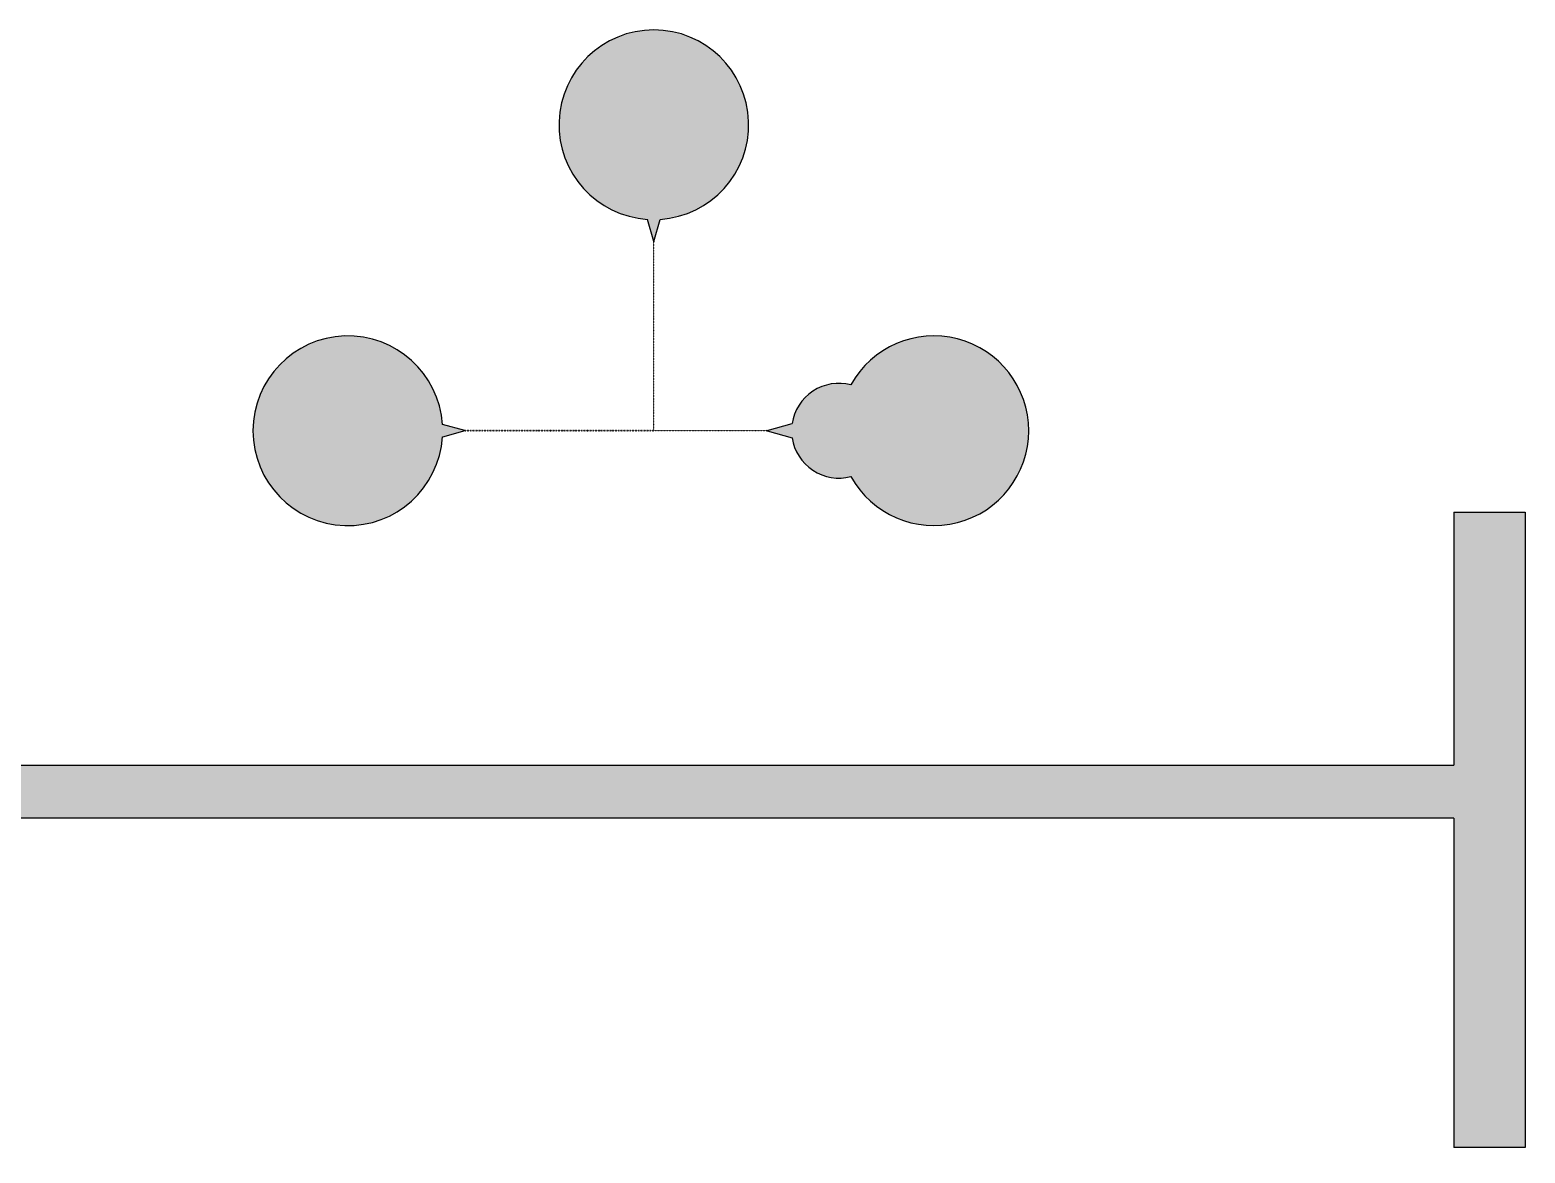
# Model space of a CAD drawing. Header units: inches. Extents: x 741154 to 810950, y 213785 to 295527.
# Drawn here: x 798338 to 810950, y 269144 to 278618 of the extents above; entities that cross this region are included whole.
import ezdxf

# ---------------------------------------------------------------- set-up
doc = ezdxf.new("R2010")
doc.units = ezdxf.units.IN
doc.header["$MEASUREMENT"] = 0

msp = doc.modelspace()

# ---------------------------------------------------------------- hatches: boundary and pattern name
h = msp.add_hatch(color=256)
h.dxf.hatch_style = 1
h.paths.add_polyline_path([(804551, 275239), (804551, 275236), (804548, 275236), (804548, 275239)])
h.paths.add_polyline_path([(804538, 275239), (804538, 275236), (804535, 275236), (804535, 275239)])
h.paths.add_polyline_path([(804525, 275239), (804525, 275236), (804522, 275236), (804522, 275239)])
h.paths.add_polyline_path([(804512, 275239), (804512, 275236), (804509, 275236), (804509, 275239)])
h.paths.add_polyline_path([(804499, 275239), (804499, 275236), (804496, 275236), (804496, 275239)])
h.paths.add_polyline_path([(804486, 275239), (804486, 275236), (804483, 275236), (804483, 275239)])
h.paths.add_polyline_path([(804473, 275239), (804473, 275236), (804470, 275236), (804470, 275239)])
h.paths.add_polyline_path([(804460, 275239), (804460, 275236), (804457, 275236), (804457, 275239)])
h.paths.add_polyline_path([(804447, 275239), (804447, 275236), (804444, 275236), (804444, 275239)])
h.paths.add_polyline_path([(804434, 275239), (804434, 275236), (804431, 275236), (804431, 275239)])
h.paths.add_polyline_path([(804421, 275239), (804421, 275236), (804418, 275236), (804418, 275239)])
h.paths.add_polyline_path([(804408, 275239), (804408, 275236), (804405, 275236), (804405, 275239)])
h.paths.add_polyline_path([(804395, 275239), (804395, 275236), (804392, 275236), (804392, 275239)])
h.paths.add_polyline_path([(804382, 275239), (804382, 275236), (804379, 275236), (804379, 275239)])
h.paths.add_polyline_path([(804369, 275239), (804369, 275236), (804366, 275236), (804366, 275239)])
h.paths.add_polyline_path([(804356, 275239), (804356, 275236), (804353, 275236), (804353, 275239)])
h.paths.add_polyline_path([(804343, 275239), (804343, 275236), (804340, 275236), (804340, 275239)])
h.paths.add_polyline_path([(804330, 275239), (804330, 275236), (804327, 275236), (804327, 275239)])
h.paths.add_polyline_path([(804317, 275239), (804317, 275236), (804314, 275236), (804314, 275239)])
h.paths.add_polyline_path([(804304, 275239), (804304, 275236), (804301, 275236), (804301, 275239)])
h.paths.add_polyline_path([(804291, 275239), (804291, 275236), (804288, 275236), (804288, 275239)])
h.paths.add_polyline_path([(804278, 275239), (804278, 275236), (804275, 275236), (804275, 275239)])
h.paths.add_polyline_path([(804265, 275239), (804265, 275236), (804262, 275236), (804262, 275239)])
h.paths.add_polyline_path([(804252, 275239), (804252, 275236), (804249, 275236), (804249, 275239)])
h.paths.add_polyline_path([(804239, 275239), (804239, 275236), (804236, 275236), (804236, 275239)])
h.paths.add_polyline_path([(804226, 275239), (804226, 275236), (804223, 275236), (804223, 275239)])
h.paths.add_polyline_path([(804213, 275239), (804213, 275236), (804210, 275236), (804210, 275239)])
h.paths.add_polyline_path([(804200, 275239), (804200, 275236), (804197, 275236), (804197, 275239)])
h.paths.add_polyline_path([(804187, 275239), (804187, 275236), (804184, 275236), (804184, 275239)])
h.paths.add_polyline_path([(804174, 275239), (804174, 275236), (804171, 275236), (804171, 275239)])
h.paths.add_polyline_path([(804161, 275239), (804161, 275236), (804158, 275236), (804158, 275239)])
h.paths.add_polyline_path([(804148, 275239), (804148, 275236), (804145, 275236), (804145, 275239)])
h.paths.add_polyline_path([(804135, 275239), (804135, 275236), (804132, 275236), (804132, 275239)])
h.paths.add_polyline_path([(804122, 275239), (804122, 275236), (804119, 275236), (804119, 275239)])
h.paths.add_polyline_path([(804109, 275239), (804109, 275236), (804106, 275236), (804106, 275239)])
h.paths.add_polyline_path([(804096, 275239), (804096, 275236), (804093, 275236), (804093, 275239)])
h.paths.add_polyline_path([(804083, 275239), (804083, 275236), (804080, 275236), (804080, 275239)])
h.paths.add_polyline_path([(804070, 275239), (804070, 275236), (804067, 275236), (804067, 275239)])
h.paths.add_polyline_path([(804057, 275239), (804057, 275236), (804054, 275236), (804054, 275239)])
h.paths.add_polyline_path([(804044, 275239), (804044, 275236), (804041, 275236), (804041, 275239)])
h.paths.add_polyline_path([(804031, 275239), (804031, 275236), (804028, 275236), (804028, 275239)])
h.paths.add_polyline_path([(804018, 275239), (804018, 275236), (804015, 275236), (804015, 275239)])
h.paths.add_polyline_path([(804005, 275239), (804005, 275236), (804002, 275236), (804002, 275239)])
h.paths.add_polyline_path([(803992, 275239), (803992, 275236), (803989, 275236), (803989, 275239)])
h.paths.add_polyline_path([(803979, 275239), (803979, 275236), (803976, 275236), (803976, 275239)])
h.paths.add_polyline_path([(803966, 275239), (803966, 275236), (803963, 275236), (803963, 275239)])
h.paths.add_polyline_path([(803953, 275239), (803953, 275236), (803950, 275236), (803950, 275239)])
h.paths.add_polyline_path([(803940, 275239), (803940, 275236), (803937, 275236), (803937, 275239)])
h.paths.add_polyline_path([(803927, 275239), (803927, 275236), (803924, 275236), (803924, 275239)])
h.paths.add_polyline_path([(803914, 275239), (803914, 275236), (803911, 275236), (803911, 275239)])
h.paths.add_polyline_path([(803901, 275239), (803901, 275236), (803898, 275236), (803898, 275239)])
h.paths.add_polyline_path([(803888, 275239), (803888, 275236), (803885, 275236), (803885, 275239)])
h.paths.add_polyline_path([(803875, 275239), (803875, 275236), (803872, 275236), (803872, 275239)])
h.paths.add_polyline_path([(803862, 275239), (803862, 275236), (803859, 275236), (803859, 275239)])
h.paths.add_polyline_path([(803849, 275239), (803849, 275236), (803846, 275236), (803846, 275239)])
h.paths.add_polyline_path([(803836, 275239), (803836, 275236), (803833, 275236), (803833, 275239)])
h.paths.add_polyline_path([(803823, 275239), (803823, 275236), (803820, 275236), (803820, 275239)])
h.paths.add_polyline_path([(803810, 275239), (803810, 275236), (803807, 275236), (803807, 275239)])
h.paths.add_polyline_path([(803797, 275239), (803797, 275236), (803794, 275236), (803794, 275239)])
h.paths.add_polyline_path([(803784, 275239), (803784, 275236), (803781, 275236), (803781, 275239)])
h.paths.add_polyline_path([(803771, 275239), (803771, 275236), (803768, 275236), (803768, 275239)])
h.paths.add_polyline_path([(803758, 275239), (803758, 275236), (803755, 275236), (803755, 275239)])
h.paths.add_polyline_path([(803745, 275239), (803745, 275236), (803742, 275236), (803742, 275239)])
h.paths.add_polyline_path([(803732, 275239), (803732, 275236), (803729, 275236), (803729, 275239)])
h.paths.add_polyline_path([(803719, 275239), (803719, 275236), (803716, 275236), (803716, 275239)])
h.paths.add_polyline_path([(803706, 275239), (803706, 275236), (803703, 275236), (803703, 275239)])
h.paths.add_polyline_path([(803693, 275239), (803693, 275236), (803690, 275236), (803690, 275239)])
h.paths.add_polyline_path([(803680, 275239), (803680, 275236), (803677, 275236), (803677, 275239)])
h.paths.add_polyline_path([(803667, 275239), (803667, 275236), (803664, 275236), (803664, 275239)])
h.paths.add_polyline_path([(803654, 275239), (803654, 275236), (803651, 275236), (803651, 275239)])
h.paths.add_polyline_path([(803641, 275239), (803641, 275236), (803638, 275236), (803638, 275239)])
h.paths.add_polyline_path([(803628, 275239), (803628, 275236), (803625, 275236), (803625, 275239)])
h.paths.add_polyline_path([(803615, 275239), (803615, 275236), (803612, 275236), (803612, 275239)])
h.paths.add_polyline_path([(802013, 275239), (802013, 275236), (802016, 275236), (802016, 275239)])
h.paths.add_polyline_path([(802026, 275239), (802026, 275236), (802029, 275236), (802029, 275239)])
h.paths.add_polyline_path([(802039, 275239), (802039, 275236), (802042, 275236), (802042, 275239)])
h.paths.add_polyline_path([(802052, 275239), (802052, 275236), (802055, 275236), (802055, 275239)])
h.paths.add_polyline_path([(802065, 275239), (802065, 275236), (802068, 275236), (802068, 275239)])
h.paths.add_polyline_path([(802078, 275239), (802078, 275236), (802081, 275236), (802081, 275239)])
h.paths.add_polyline_path([(802091, 275239), (802091, 275236), (802094, 275236), (802094, 275239)])
h.paths.add_polyline_path([(802104, 275239), (802104, 275236), (802107, 275236), (802107, 275239)])
h.paths.add_polyline_path([(802117, 275239), (802117, 275236), (802120, 275236), (802120, 275239)])
h.paths.add_polyline_path([(802130, 275239), (802130, 275236), (802133, 275236), (802133, 275239)])
h.paths.add_polyline_path([(802143, 275239), (802143, 275236), (802146, 275236), (802146, 275239)])
h.paths.add_polyline_path([(802156, 275239), (802156, 275236), (802159, 275236), (802159, 275239)])
h.paths.add_polyline_path([(802169, 275239), (802169, 275236), (802172, 275236), (802172, 275239)])
h.paths.add_polyline_path([(802182, 275239), (802182, 275236), (802185, 275236), (802185, 275239)])
h.paths.add_polyline_path([(802195, 275239), (802195, 275236), (802198, 275236), (802198, 275239)])
h.paths.add_polyline_path([(802208, 275239), (802208, 275236), (802211, 275236), (802211, 275239)])
h.paths.add_polyline_path([(802221, 275239), (802221, 275236), (802224, 275236), (802224, 275239)])
h.paths.add_polyline_path([(802234, 275239), (802234, 275236), (802237, 275236), (802237, 275239)])
h.paths.add_polyline_path([(802247, 275239), (802247, 275236), (802250, 275236), (802250, 275239)])
h.paths.add_polyline_path([(802260, 275239), (802260, 275236), (802263, 275236), (802263, 275239)])
h.paths.add_polyline_path([(802273, 275239), (802273, 275236), (802276, 275236), (802276, 275239)])
h.paths.add_polyline_path([(802286, 275239), (802286, 275236), (802289, 275236), (802289, 275239)])
h.paths.add_polyline_path([(802299, 275239), (802299, 275236), (802302, 275236), (802302, 275239)])
h.paths.add_polyline_path([(802312, 275239), (802312, 275236), (802315, 275236), (802315, 275239)])
h.paths.add_polyline_path([(802325, 275239), (802325, 275236), (802328, 275236), (802328, 275239)])
h.paths.add_polyline_path([(802338, 275239), (802338, 275236), (802341, 275236), (802341, 275239)])
h.paths.add_polyline_path([(802351, 275239), (802351, 275236), (802354, 275236), (802354, 275239)])
h.paths.add_polyline_path([(802364, 275239), (802364, 275236), (802367, 275236), (802367, 275239)])
h.paths.add_polyline_path([(802377, 275239), (802377, 275236), (802380, 275236), (802380, 275239)])
h.paths.add_polyline_path([(802390, 275239), (802390, 275236), (802393, 275236), (802393, 275239)])
h.paths.add_polyline_path([(802403, 275239), (802403, 275236), (802406, 275236), (802406, 275239)])
h.paths.add_polyline_path([(802416, 275239), (802416, 275236), (802419, 275236), (802419, 275239)])
h.paths.add_polyline_path([(802429, 275239), (802429, 275236), (802432, 275236), (802432, 275239)])
h.paths.add_polyline_path([(802442, 275239), (802442, 275236), (802445, 275236), (802445, 275239)])
h.paths.add_polyline_path([(802455, 275239), (802455, 275236), (802458, 275236), (802458, 275239)])
h.paths.add_polyline_path([(802468, 275239), (802468, 275236), (802471, 275236), (802471, 275239)])
h.paths.add_polyline_path([(802481, 275239), (802481, 275236), (802484, 275236), (802484, 275239)])
h.paths.add_polyline_path([(802494, 275239), (802494, 275236), (802497, 275236), (802497, 275239)])
h.paths.add_polyline_path([(802507, 275239), (802507, 275236), (802510, 275236), (802510, 275239)])
h.paths.add_polyline_path([(802520, 275239), (802520, 275236), (802523, 275236), (802523, 275239)])
h.paths.add_polyline_path([(802533, 275239), (802533, 275236), (802536, 275236), (802536, 275239)])
h.paths.add_polyline_path([(802546, 275239), (802546, 275236), (802549, 275236), (802549, 275239)])
h.paths.add_polyline_path([(802559, 275239), (802559, 275236), (802562, 275236), (802562, 275239)])
h.paths.add_polyline_path([(802572, 275239), (802572, 275236), (802575, 275236), (802575, 275239)])
h.paths.add_polyline_path([(802585, 275239), (802585, 275236), (802588, 275236), (802588, 275239)])
h.paths.add_polyline_path([(802598, 275239), (802598, 275236), (802601, 275236), (802601, 275239)])
h.paths.add_polyline_path([(802611, 275239), (802611, 275236), (802614, 275236), (802614, 275239)])
h.paths.add_polyline_path([(802624, 275239), (802624, 275236), (802627, 275236), (802627, 275239)])
h.paths.add_polyline_path([(802637, 275239), (802637, 275236), (802640, 275236), (802640, 275239)])
h.paths.add_polyline_path([(802650, 275239), (802650, 275236), (802653, 275236), (802653, 275239)])
h.paths.add_polyline_path([(802663, 275239), (802663, 275236), (802666, 275236), (802666, 275239)])
h.paths.add_polyline_path([(802676, 275239), (802676, 275236), (802679, 275236), (802679, 275239)])
h.paths.add_polyline_path([(802689, 275239), (802689, 275236), (802692, 275236), (802692, 275239)])
h.paths.add_polyline_path([(802702, 275239), (802702, 275236), (802705, 275236), (802705, 275239)])
h.paths.add_polyline_path([(802715, 275239), (802715, 275236), (802718, 275236), (802718, 275239)])
h.paths.add_polyline_path([(802728, 275239), (802728, 275236), (802731, 275236), (802731, 275239)])
h.paths.add_polyline_path([(802741, 275239), (802741, 275236), (802744, 275236), (802744, 275239)])
h.paths.add_polyline_path([(802754, 275239), (802754, 275236), (802757, 275236), (802757, 275239)])
h.paths.add_polyline_path([(802767, 275239), (802767, 275236), (802770, 275236), (802770, 275239)])
h.paths.add_polyline_path([(802780, 275239), (802780, 275236), (802783, 275236), (802783, 275239)])
h.paths.add_polyline_path([(802793, 275239), (802793, 275236), (802796, 275236), (802796, 275239)])
h.paths.add_polyline_path([(802806, 275239), (802806, 275236), (802809, 275236), (802809, 275239)])
h.paths.add_polyline_path([(802819, 275239), (802819, 275236), (802822, 275236), (802822, 275239)])
h.paths.add_polyline_path([(802832, 275239), (802832, 275236), (802835, 275236), (802835, 275239)])
h.paths.add_polyline_path([(802845, 275239), (802845, 275236), (802848, 275236), (802848, 275239)])
h.paths.add_polyline_path([(802858, 275239), (802858, 275236), (802861, 275236), (802861, 275239)])
h.paths.add_polyline_path([(802871, 275239), (802871, 275236), (802874, 275236), (802874, 275239)])
h.paths.add_polyline_path([(802884, 275239), (802884, 275236), (802887, 275236), (802887, 275239)])
h.paths.add_polyline_path([(802897, 275239), (802897, 275236), (802900, 275236), (802900, 275239)])
h.paths.add_polyline_path([(802910, 275239), (802910, 275236), (802913, 275236), (802913, 275239)])
h.paths.add_polyline_path([(802923, 275239), (802923, 275236), (802926, 275236), (802926, 275239)])
h.paths.add_polyline_path([(802936, 275239), (802936, 275236), (802939, 275236), (802939, 275239)])
h.paths.add_polyline_path([(802949, 275239), (802949, 275236), (802952, 275236), (802952, 275239)])
h.paths.add_polyline_path([(802962, 275239), (802962, 275236), (802965, 275236), (802965, 275239)])
h.paths.add_polyline_path([(802975, 275239), (802975, 275236), (802978, 275236), (802978, 275239)])
h.paths.add_polyline_path([(802988, 275239), (802988, 275236), (802991, 275236), (802991, 275239)])
h.paths.add_polyline_path([(803001, 275239), (803001, 275236), (803004, 275236), (803004, 275239)])
h.paths.add_polyline_path([(803014, 275239), (803014, 275236), (803017, 275236), (803017, 275239)])
h.paths.add_polyline_path([(803027, 275239), (803027, 275236), (803030, 275236), (803030, 275239)])
h.paths.add_polyline_path([(803040, 275239), (803040, 275236), (803043, 275236), (803043, 275239)])
h.paths.add_polyline_path([(803053, 275239), (803053, 275236), (803056, 275236), (803056, 275239)])
h.paths.add_polyline_path([(803066, 275239), (803066, 275236), (803069, 275236), (803069, 275239)])
h.paths.add_polyline_path([(803079, 275239), (803079, 275236), (803082, 275236), (803082, 275239)])
h.paths.add_polyline_path([(803092, 275239), (803092, 275236), (803095, 275236), (803095, 275239)])
h.paths.add_polyline_path([(803105, 275239), (803105, 275236), (803108, 275236), (803108, 275239)])
h.paths.add_polyline_path([(803118, 275239), (803118, 275236), (803121, 275236), (803121, 275239)])
h.paths.add_polyline_path([(803131, 275239), (803131, 275236), (803134, 275236), (803134, 275239)])
h.paths.add_polyline_path([(803144, 275239), (803144, 275236), (803147, 275236), (803147, 275239)])
h.paths.add_polyline_path([(803157, 275239), (803157, 275236), (803160, 275236), (803160, 275239)])
h.paths.add_polyline_path([(803170, 275239), (803170, 275236), (803173, 275236), (803173, 275239)])
h.paths.add_polyline_path([(803183, 275239), (803183, 275236), (803186, 275236), (803186, 275239)])
h.paths.add_polyline_path([(803196, 275239), (803196, 275236), (803199, 275236), (803199, 275239)])
h.paths.add_polyline_path([(803209, 275239), (803209, 275236), (803212, 275236), (803212, 275239)])
h.paths.add_polyline_path([(803222, 275239), (803222, 275236), (803225, 275236), (803225, 275239)])
h.paths.add_polyline_path([(803235, 275239), (803235, 275236), (803238, 275236), (803238, 275239)])
h.paths.add_polyline_path([(803248, 275239), (803248, 275236), (803251, 275236), (803251, 275239)])
h.paths.add_polyline_path([(803261, 275239), (803261, 275236), (803264, 275236), (803264, 275239)])
h.paths.add_polyline_path([(803274, 275239), (803274, 275236), (803277, 275236), (803277, 275239)])
h.paths.add_polyline_path([(803287, 275239), (803287, 275236), (803290, 275236), (803290, 275239)])
h.paths.add_polyline_path([(803300, 275239), (803300, 275236), (803303, 275236), (803303, 275239)])
h.paths.add_polyline_path([(803313, 275239), (803313, 275236), (803316, 275236), (803316, 275239)])
h.paths.add_polyline_path([(803326, 275239), (803326, 275236), (803329, 275236), (803329, 275239)])
h.paths.add_polyline_path([(803339, 275239), (803339, 275236), (803342, 275236), (803342, 275239)])
h.paths.add_polyline_path([(803352, 275239), (803352, 275236), (803355, 275236), (803355, 275239)])
h.paths.add_polyline_path([(803365, 275239), (803365, 275236), (803368, 275236), (803368, 275239)])
h.paths.add_polyline_path([(803378, 275239), (803378, 275236), (803381, 275236), (803381, 275239)])
h.paths.add_polyline_path([(803391, 275239), (803391, 275236), (803394, 275236), (803394, 275239)])
h.paths.add_polyline_path([(803404, 275239), (803404, 275236), (803407, 275236), (803407, 275239)])
h.paths.add_polyline_path([(803417, 275239), (803417, 275236), (803420, 275236), (803420, 275239)])
h.paths.add_polyline_path([(803430, 275239), (803430, 275236), (803433, 275236), (803433, 275239)])
h.paths.add_polyline_path([(803443, 275239), (803443, 275236), (803446, 275236), (803446, 275239)])
h.paths.add_polyline_path([(803456, 275239), (803456, 275236), (803459, 275236), (803459, 275239)])
h.paths.add_polyline_path([(803469, 275239), (803469, 275236), (803472, 275236), (803472, 275239)])
h.paths.add_polyline_path([(803482, 275239), (803482, 275236), (803485, 275236), (803485, 275239)])
h.paths.add_polyline_path([(803495, 275239), (803495, 275236), (803498, 275236), (803498, 275239)])
h.paths.add_polyline_path([(803508, 275239), (803508, 275236), (803511, 275236), (803511, 275239)])
h.paths.add_polyline_path([(803521, 275239), (803521, 275236), (803524, 275236), (803524, 275239)])
h.paths.add_polyline_path([(803534, 275239), (803534, 275236), (803537, 275236), (803537, 275239)])
h.paths.add_polyline_path([(803547, 275239), (803547, 275236), (803550, 275236), (803550, 275239)])
h.paths.add_polyline_path([(803560, 275239), (803560, 275236), (803563, 275236), (803563, 275239)])
h.paths.add_polyline_path([(803573, 275239), (803573, 275236), (803576, 275236), (803576, 275239)])
h.paths.add_polyline_path([(803586, 275239), (803586, 275236), (803589, 275236), (803589, 275239)])
h.paths.add_polyline_path([(803602, 276825), (803599, 276825), (803599, 276822), (803602, 276822)])
h.paths.add_polyline_path([(803602, 276812), (803599, 276812), (803599, 276809), (803602, 276809)])
h.paths.add_polyline_path([(803602, 276799), (803599, 276799), (803599, 276796), (803602, 276796)])
h.paths.add_polyline_path([(803602, 276786), (803599, 276786), (803599, 276783), (803602, 276783)])
h.paths.add_polyline_path([(803602, 276773), (803599, 276773), (803599, 276770), (803602, 276770)])
h.paths.add_polyline_path([(803602, 276760), (803599, 276760), (803599, 276757), (803602, 276757)])
h.paths.add_polyline_path([(803602, 276747), (803599, 276747), (803599, 276744), (803602, 276744)])
h.paths.add_polyline_path([(803602, 276734), (803599, 276734), (803599, 276731), (803602, 276731)])
h.paths.add_polyline_path([(803602, 276721), (803599, 276721), (803599, 276718), (803602, 276718)])
h.paths.add_polyline_path([(803602, 276708), (803599, 276708), (803599, 276705), (803602, 276705)])
h.paths.add_polyline_path([(803602, 276695), (803599, 276695), (803599, 276692), (803602, 276692)])
h.paths.add_polyline_path([(803602, 276682), (803599, 276682), (803599, 276679), (803602, 276679)])
h.paths.add_polyline_path([(803602, 276669), (803599, 276669), (803599, 276666), (803602, 276666)])
h.paths.add_polyline_path([(803602, 276656), (803599, 276656), (803599, 276653), (803602, 276653)])
h.paths.add_polyline_path([(803602, 276643), (803599, 276643), (803599, 276640), (803602, 276640)])
h.paths.add_polyline_path([(803602, 276630), (803599, 276630), (803599, 276627), (803602, 276627)])
h.paths.add_polyline_path([(803602, 276617), (803599, 276617), (803599, 276614), (803602, 276614)])
h.paths.add_polyline_path([(803602, 276604), (803599, 276604), (803599, 276601), (803602, 276601)])
h.paths.add_polyline_path([(803602, 276591), (803599, 276591), (803599, 276588), (803602, 276588)])
h.paths.add_polyline_path([(803602, 276578), (803599, 276578), (803599, 276575), (803602, 276575)])
h.paths.add_polyline_path([(803602, 276565), (803599, 276565), (803599, 276562), (803602, 276562)])
h.paths.add_polyline_path([(803602, 276552), (803599, 276552), (803599, 276549), (803602, 276549)])
h.paths.add_polyline_path([(803602, 276539), (803599, 276539), (803599, 276536), (803602, 276536)])
h.paths.add_polyline_path([(803602, 276526), (803599, 276526), (803599, 276523), (803602, 276523)])
h.paths.add_polyline_path([(803602, 276513), (803599, 276513), (803599, 276510), (803602, 276510)])
h.paths.add_polyline_path([(803602, 276500), (803599, 276500), (803599, 276497), (803602, 276497)])
h.paths.add_polyline_path([(803602, 276487), (803599, 276487), (803599, 276484), (803602, 276484)])
h.paths.add_polyline_path([(803602, 276474), (803599, 276474), (803599, 276471), (803602, 276471)])
h.paths.add_polyline_path([(803602, 276461), (803599, 276461), (803599, 276458), (803602, 276458)])
h.paths.add_polyline_path([(803602, 276448), (803599, 276448), (803599, 276445), (803602, 276445)])
h.paths.add_polyline_path([(803602, 276435), (803599, 276435), (803599, 276432), (803602, 276432)])
h.paths.add_polyline_path([(803602, 276422), (803599, 276422), (803599, 276419), (803602, 276419)])
h.paths.add_polyline_path([(803602, 276409), (803599, 276409), (803599, 276406), (803602, 276406)])
h.paths.add_polyline_path([(803602, 276396), (803599, 276396), (803599, 276393), (803602, 276393)])
h.paths.add_polyline_path([(803602, 276383), (803599, 276383), (803599, 276380), (803602, 276380)])
h.paths.add_polyline_path([(803602, 276370), (803599, 276370), (803599, 276367), (803602, 276367)])
h.paths.add_polyline_path([(803602, 276357), (803599, 276357), (803599, 276354), (803602, 276354)])
h.paths.add_polyline_path([(803602, 276344), (803599, 276344), (803599, 276341), (803602, 276341)])
h.paths.add_polyline_path([(803602, 276331), (803599, 276331), (803599, 276328), (803602, 276328)])
h.paths.add_polyline_path([(803602, 276318), (803599, 276318), (803599, 276315), (803602, 276315)])
h.paths.add_polyline_path([(803602, 276305), (803599, 276305), (803599, 276302), (803602, 276302)])
h.paths.add_polyline_path([(803602, 276292), (803599, 276292), (803599, 276289), (803602, 276289)])
h.paths.add_polyline_path([(803602, 276279), (803599, 276279), (803599, 276276), (803602, 276276)])
h.paths.add_polyline_path([(803602, 276266), (803599, 276266), (803599, 276263), (803602, 276263)])
h.paths.add_polyline_path([(803602, 276253), (803599, 276253), (803599, 276250), (803602, 276250)])
h.paths.add_polyline_path([(803602, 276240), (803599, 276240), (803599, 276237), (803602, 276237)])
h.paths.add_polyline_path([(803602, 276227), (803599, 276227), (803599, 276224), (803602, 276224)])
h.paths.add_polyline_path([(803602, 276214), (803599, 276214), (803599, 276211), (803602, 276211)])
h.paths.add_polyline_path([(803602, 276201), (803599, 276201), (803599, 276198), (803602, 276198)])
h.paths.add_polyline_path([(803602, 276188), (803599, 276188), (803599, 276185), (803602, 276185)])
h.paths.add_polyline_path([(803602, 276175), (803599, 276175), (803599, 276172), (803602, 276172)])
h.paths.add_polyline_path([(803602, 276162), (803599, 276162), (803599, 276159), (803602, 276159)])
h.paths.add_polyline_path([(803602, 276149), (803599, 276149), (803599, 276146), (803602, 276146)])
h.paths.add_polyline_path([(803602, 276136), (803599, 276136), (803599, 276133), (803602, 276133)])
h.paths.add_polyline_path([(803602, 276123), (803599, 276123), (803599, 276120), (803602, 276120)])
h.paths.add_polyline_path([(803602, 276110), (803599, 276110), (803599, 276107), (803602, 276107)])
h.paths.add_polyline_path([(803602, 276097), (803599, 276097), (803599, 276094), (803602, 276094)])
h.paths.add_polyline_path([(803602, 276084), (803599, 276084), (803599, 276081), (803602, 276081)])
h.paths.add_polyline_path([(803602, 276071), (803599, 276071), (803599, 276068), (803602, 276068)])
h.paths.add_polyline_path([(803602, 276058), (803599, 276058), (803599, 276055), (803602, 276055)])
h.paths.add_polyline_path([(803602, 276045), (803599, 276045), (803599, 276042), (803602, 276042)])
h.paths.add_polyline_path([(803602, 276032), (803599, 276032), (803599, 276029), (803602, 276029)])
h.paths.add_polyline_path([(803602, 276019), (803599, 276019), (803599, 276016), (803602, 276016)])
h.paths.add_polyline_path([(803602, 276006), (803599, 276006), (803599, 276003), (803602, 276003)])
h.paths.add_polyline_path([(803602, 275993), (803599, 275993), (803599, 275990), (803602, 275990)])
h.paths.add_polyline_path([(803602, 275980), (803599, 275980), (803599, 275977), (803602, 275977)])
h.paths.add_polyline_path([(803602, 275967), (803599, 275967), (803599, 275964), (803602, 275964)])
h.paths.add_polyline_path([(803602, 275954), (803599, 275954), (803599, 275951), (803602, 275951)])
h.paths.add_polyline_path([(803602, 275941), (803599, 275941), (803599, 275938), (803602, 275938)])
h.paths.add_polyline_path([(803602, 275928), (803599, 275928), (803599, 275925), (803602, 275925)])
h.paths.add_polyline_path([(803602, 275915), (803599, 275915), (803599, 275912), (803602, 275912)])
h.paths.add_polyline_path([(803602, 275902), (803599, 275902), (803599, 275899), (803602, 275899)])
h.paths.add_polyline_path([(803602, 275889), (803599, 275889), (803599, 275886), (803602, 275886)])
h.paths.add_polyline_path([(803602, 275876), (803599, 275876), (803599, 275873), (803602, 275873)])
h.paths.add_polyline_path([(803602, 275863), (803599, 275863), (803599, 275860), (803602, 275860)])
h.paths.add_polyline_path([(803602, 275850), (803599, 275850), (803599, 275847), (803602, 275847)])
h.paths.add_polyline_path([(803602, 275837), (803599, 275837), (803599, 275834), (803602, 275834)])
h.paths.add_polyline_path([(803602, 275824), (803599, 275824), (803599, 275821), (803602, 275821)])
h.paths.add_polyline_path([(803602, 275811), (803599, 275811), (803599, 275808), (803602, 275808)])
h.paths.add_polyline_path([(803602, 275798), (803599, 275798), (803599, 275795), (803602, 275795)])
h.paths.add_polyline_path([(803602, 275785), (803599, 275785), (803599, 275782), (803602, 275782)])
h.paths.add_polyline_path([(803602, 275772), (803599, 275772), (803599, 275769), (803602, 275769)])
h.paths.add_polyline_path([(803602, 275759), (803599, 275759), (803599, 275756), (803602, 275756)])
h.paths.add_polyline_path([(803602, 275746), (803599, 275746), (803599, 275743), (803602, 275743)])
h.paths.add_polyline_path([(803602, 275733), (803599, 275733), (803599, 275730), (803602, 275730)])
h.paths.add_polyline_path([(803602, 275720), (803599, 275720), (803599, 275717), (803602, 275717)])
h.paths.add_polyline_path([(803602, 275707), (803599, 275707), (803599, 275704), (803602, 275704)])
h.paths.add_polyline_path([(803602, 275694), (803599, 275694), (803599, 275691), (803602, 275691)])
h.paths.add_polyline_path([(803602, 275681), (803599, 275681), (803599, 275678), (803602, 275678)])
h.paths.add_polyline_path([(803602, 275668), (803599, 275668), (803599, 275665), (803602, 275665)])
h.paths.add_polyline_path([(803602, 275655), (803599, 275655), (803599, 275652), (803602, 275652)])
h.paths.add_polyline_path([(803602, 275642), (803599, 275642), (803599, 275639), (803602, 275639)])
h.paths.add_polyline_path([(803602, 275629), (803599, 275629), (803599, 275626), (803602, 275626)])
h.paths.add_polyline_path([(803602, 275616), (803599, 275616), (803599, 275613), (803602, 275613)])
h.paths.add_polyline_path([(803602, 275603), (803599, 275603), (803599, 275600), (803602, 275600)])
h.paths.add_polyline_path([(803602, 275590), (803599, 275590), (803599, 275587), (803602, 275587)])
h.paths.add_polyline_path([(803602, 275577), (803599, 275577), (803599, 275574), (803602, 275574)])
h.paths.add_polyline_path([(803602, 275564), (803599, 275564), (803599, 275561), (803602, 275561)])
h.paths.add_polyline_path([(803602, 275551), (803599, 275551), (803599, 275548), (803602, 275548)])
h.paths.add_polyline_path([(803602, 275538), (803599, 275538), (803599, 275535), (803602, 275535)])
h.paths.add_polyline_path([(803602, 275525), (803599, 275525), (803599, 275522), (803602, 275522)])
h.paths.add_polyline_path([(803602, 275512), (803599, 275512), (803599, 275509), (803602, 275509)])
h.paths.add_polyline_path([(803602, 275499), (803599, 275499), (803599, 275496), (803602, 275496)])
h.paths.add_polyline_path([(803602, 275486), (803599, 275486), (803599, 275483), (803602, 275483)])
h.paths.add_polyline_path([(803602, 275473), (803599, 275473), (803599, 275470), (803602, 275470)])
h.paths.add_polyline_path([(803602, 275460), (803599, 275460), (803599, 275457), (803602, 275457)])
h.paths.add_polyline_path([(803602, 275447), (803599, 275447), (803599, 275444), (803602, 275444)])
h.paths.add_polyline_path([(803602, 275434), (803599, 275434), (803599, 275431), (803602, 275431)])
h.paths.add_polyline_path([(803602, 275421), (803599, 275421), (803599, 275418), (803602, 275418)])
h.paths.add_polyline_path([(803602, 275408), (803599, 275408), (803599, 275405), (803602, 275405)])
h.paths.add_polyline_path([(803602, 275395), (803599, 275395), (803599, 275392), (803602, 275392)])
h.paths.add_polyline_path([(803602, 275382), (803599, 275382), (803599, 275379), (803602, 275379)])
h.paths.add_polyline_path([(803602, 275369), (803599, 275369), (803599, 275366), (803602, 275366)])
h.paths.add_polyline_path([(803602, 275356), (803599, 275356), (803599, 275353), (803602, 275353)])
h.paths.add_polyline_path([(803602, 275343), (803599, 275343), (803599, 275340), (803602, 275340)])
h.paths.add_polyline_path([(803602, 275330), (803599, 275330), (803599, 275327), (803602, 275327)])
h.paths.add_polyline_path([(803602, 275317), (803599, 275317), (803599, 275314), (803602, 275314)])
h.paths.add_polyline_path([(803602, 275304), (803599, 275304), (803599, 275301), (803602, 275301)])
h.paths.add_polyline_path([(803602, 275291), (803599, 275291), (803599, 275288), (803602, 275288)])
h.paths.add_polyline_path([(803602, 275278), (803599, 275278), (803599, 275275), (803602, 275275)])
h.paths.add_polyline_path([(803602, 275265), (803599, 275265), (803599, 275262), (803602, 275262)])
h.paths.add_polyline_path([(803602, 275252), (803599, 275252), (803599, 275249), (803602, 275249)])
h.paths.add_polyline_path([(803602, 275239), (803599, 275239), (803599, 275236), (803602, 275236)])
edge = h.paths.add_edge_path()
edge.add_arc((803601, 276832), 1, 185.7382, 358.3616)
edge.add_line((803602, 276832), (803654, 277020))
edge.add_arc((803601, 277818), 800, 273.7916, 626.2084)
edge.add_line((803548, 277020), (803600, 276832))
edge = h.paths.add_edge_path()
edge.add_arc((802006, 275237), 1, 267.6692, 450.4097)
edge.add_line((802006, 275238), (801818, 275290))
edge.add_arc((801020, 275237), 800, 3.7916, 356.2084)
edge.add_line((801818, 275184), (802006, 275236))
edge = h.paths.add_edge_path()
edge.add_arc((804556, 275237), 1, 93.4492, 268.4001)
edge.add_line((804556, 275236), (804767, 275177))
edge.add_arc((805163, 275237), 400, 188.5994, 284.4775)
edge.add_arc((805963, 275237), 800, 208.955, 511.045)
edge.add_arc((805163, 275237), 400, 75.5225, 171.4006)
edge.add_line((804767, 275297), (804556, 275238))
h = msp.add_hatch(color=256)
h.dxf.hatch_style = 1
h.paths.add_polyline_path([(810950, 274549), (810350, 274549), (810350, 272416), (789336, 272416), (789336, 271968), (810350, 271968), (810350, 269190), (810950, 269190)])
h.paths.add_polyline_path([(810950, 265768), (810350, 265768), (810350, 262612), (787639, 262612), (787639, 262164), (810350, 262164), (810350, 258777), (810950, 258777)])

# ---------------------------------------------------------------- linework, layer by layer
for p, q in [((803600, 276832), (803548, 277020)), ((803602, 276832), (803654, 277020)), ((802006, 275238), (801818, 275290)), ((802006, 275236), (801818, 275184)), ((804556, 275238), (804767, 275297)), ((804556, 275236), (804767, 275177)), ((810350, 274549), (810950, 274549)), ((810350, 274549), (810350, 272416)), ((810950, 274549), (810950, 269190)), ((789336, 272416), (810350, 272416)), ((810350, 271968), (789336, 271968)), ((810350, 271968), (810350, 269190))]:
    msp.add_line(p, q)
for points in [[(803602, 276825), (803599, 276825), (803599, 276822), (803602, 276822)], [(803602, 276812), (803599, 276812), (803599, 276809), (803602, 276809)], [(803602, 276799), (803599, 276799), (803599, 276796), (803602, 276796)], [(803602, 276786), (803599, 276786), (803599, 276783), (803602, 276783)], [(803602, 276773), (803599, 276773), (803599, 276770), (803602, 276770)], [(803602, 276760), (803599, 276760), (803599, 276757), (803602, 276757)], [(803602, 276747), (803599, 276747), (803599, 276744), (803602, 276744)], [(803602, 276734), (803599, 276734), (803599, 276731), (803602, 276731)], [(803602, 276721), (803599, 276721), (803599, 276718), (803602, 276718)], [(803602, 276708), (803599, 276708), (803599, 276705), (803602, 276705)], [(803602, 276695), (803599, 276695), (803599, 276692), (803602, 276692)], [(803602, 276682), (803599, 276682), (803599, 276679), (803602, 276679)], [(803602, 276669), (803599, 276669), (803599, 276666), (803602, 276666)], [(803602, 276656), (803599, 276656), (803599, 276653), (803602, 276653)], [(803602, 276643), (803599, 276643), (803599, 276640), (803602, 276640)], [(803602, 276630), (803599, 276630), (803599, 276627), (803602, 276627)], [(803602, 276617), (803599, 276617), (803599, 276614), (803602, 276614)], [(803602, 276604), (803599, 276604), (803599, 276601), (803602, 276601)], [(803602, 276591), (803599, 276591), (803599, 276588), (803602, 276588)], [(803602, 276578), (803599, 276578), (803599, 276575), (803602, 276575)], [(803602, 276565), (803599, 276565), (803599, 276562), (803602, 276562)], [(803602, 276552), (803599, 276552), (803599, 276549), (803602, 276549)], [(803602, 276539), (803599, 276539), (803599, 276536), (803602, 276536)], [(803602, 276526), (803599, 276526), (803599, 276523), (803602, 276523)], [(803602, 276513), (803599, 276513), (803599, 276510), (803602, 276510)], [(803602, 276500), (803599, 276500), (803599, 276497), (803602, 276497)], [(803602, 276487), (803599, 276487), (803599, 276484), (803602, 276484)], [(803602, 276474), (803599, 276474), (803599, 276471), (803602, 276471)], [(803602, 276461), (803599, 276461), (803599, 276458), (803602, 276458)], [(803602, 276448), (803599, 276448), (803599, 276445), (803602, 276445)], [(803602, 276435), (803599, 276435), (803599, 276432), (803602, 276432)], [(803602, 276422), (803599, 276422), (803599, 276419), (803602, 276419)], [(803602, 276409), (803599, 276409), (803599, 276406), (803602, 276406)], [(803602, 276396), (803599, 276396), (803599, 276393), (803602, 276393)], [(803602, 276383), (803599, 276383), (803599, 276380), (803602, 276380)], [(803602, 276370), (803599, 276370), (803599, 276367), (803602, 276367)], [(803602, 276357), (803599, 276357), (803599, 276354), (803602, 276354)], [(803602, 276344), (803599, 276344), (803599, 276341), (803602, 276341)], [(803602, 276331), (803599, 276331), (803599, 276328), (803602, 276328)], [(803602, 276318), (803599, 276318), (803599, 276315), (803602, 276315)], [(803602, 276305), (803599, 276305), (803599, 276302), (803602, 276302)], [(803602, 276292), (803599, 276292), (803599, 276289), (803602, 276289)], [(803602, 276279), (803599, 276279), (803599, 276276), (803602, 276276)], [(803602, 276266), (803599, 276266), (803599, 276263), (803602, 276263)], [(803602, 276253), (803599, 276253), (803599, 276250), (803602, 276250)], [(803602, 276240), (803599, 276240), (803599, 276237), (803602, 276237)], [(803602, 276227), (803599, 276227), (803599, 276224), (803602, 276224)], [(803602, 276214), (803599, 276214), (803599, 276211), (803602, 276211)], [(803602, 276201), (803599, 276201), (803599, 276198), (803602, 276198)], [(803602, 276188), (803599, 276188), (803599, 276185), (803602, 276185)], [(803602, 276175), (803599, 276175), (803599, 276172), (803602, 276172)], [(803602, 276162), (803599, 276162), (803599, 276159), (803602, 276159)], [(803602, 276149), (803599, 276149), (803599, 276146), (803602, 276146)], [(803602, 276136), (803599, 276136), (803599, 276133), (803602, 276133)], [(803602, 276123), (803599, 276123), (803599, 276120), (803602, 276120)], [(803602, 276110), (803599, 276110), (803599, 276107), (803602, 276107)], [(803602, 276097), (803599, 276097), (803599, 276094), (803602, 276094)], [(803602, 276084), (803599, 276084), (803599, 276081), (803602, 276081)], [(803602, 276071), (803599, 276071), (803599, 276068), (803602, 276068)], [(803602, 276058), (803599, 276058), (803599, 276055), (803602, 276055)], [(803602, 276045), (803599, 276045), (803599, 276042), (803602, 276042)], [(803602, 276032), (803599, 276032), (803599, 276029), (803602, 276029)], [(803602, 276019), (803599, 276019), (803599, 276016), (803602, 276016)], [(803602, 276006), (803599, 276006), (803599, 276003), (803602, 276003)], [(803602, 275993), (803599, 275993), (803599, 275990), (803602, 275990)], [(803602, 275980), (803599, 275980), (803599, 275977), (803602, 275977)], [(803602, 275967), (803599, 275967), (803599, 275964), (803602, 275964)], [(803602, 275954), (803599, 275954), (803599, 275951), (803602, 275951)], [(803602, 275941), (803599, 275941), (803599, 275938), (803602, 275938)], [(803602, 275928), (803599, 275928), (803599, 275925), (803602, 275925)], [(803602, 275915), (803599, 275915), (803599, 275912), (803602, 275912)], [(803602, 275902), (803599, 275902), (803599, 275899), (803602, 275899)], [(803602, 275889), (803599, 275889), (803599, 275886), (803602, 275886)], [(803602, 275876), (803599, 275876), (803599, 275873), (803602, 275873)], [(803602, 275863), (803599, 275863), (803599, 275860), (803602, 275860)], [(803602, 275850), (803599, 275850), (803599, 275847), (803602, 275847)], [(803602, 275837), (803599, 275837), (803599, 275834), (803602, 275834)], [(803602, 275824), (803599, 275824), (803599, 275821), (803602, 275821)], [(803602, 275811), (803599, 275811), (803599, 275808), (803602, 275808)], [(803602, 275798), (803599, 275798), (803599, 275795), (803602, 275795)], [(803602, 275785), (803599, 275785), (803599, 275782), (803602, 275782)], [(803602, 275772), (803599, 275772), (803599, 275769), (803602, 275769)], [(803602, 275759), (803599, 275759), (803599, 275756), (803602, 275756)], [(803602, 275746), (803599, 275746), (803599, 275743), (803602, 275743)], [(803602, 275733), (803599, 275733), (803599, 275730), (803602, 275730)], [(803602, 275720), (803599, 275720), (803599, 275717), (803602, 275717)], [(803602, 275707), (803599, 275707), (803599, 275704), (803602, 275704)], [(803602, 275694), (803599, 275694), (803599, 275691), (803602, 275691)], [(803602, 275681), (803599, 275681), (803599, 275678), (803602, 275678)], [(803602, 275668), (803599, 275668), (803599, 275665), (803602, 275665)], [(803602, 275655), (803599, 275655), (803599, 275652), (803602, 275652)], [(803602, 275642), (803599, 275642), (803599, 275639), (803602, 275639)], [(803602, 275629), (803599, 275629), (803599, 275626), (803602, 275626)], [(803602, 275616), (803599, 275616), (803599, 275613), (803602, 275613)], [(803602, 275603), (803599, 275603), (803599, 275600), (803602, 275600)], [(803602, 275590), (803599, 275590), (803599, 275587), (803602, 275587)], [(803602, 275577), (803599, 275577), (803599, 275574), (803602, 275574)], [(803602, 275564), (803599, 275564), (803599, 275561), (803602, 275561)], [(803602, 275551), (803599, 275551), (803599, 275548), (803602, 275548)], [(803602, 275538), (803599, 275538), (803599, 275535), (803602, 275535)], [(803602, 275525), (803599, 275525), (803599, 275522), (803602, 275522)], [(803602, 275512), (803599, 275512), (803599, 275509), (803602, 275509)], [(803602, 275499), (803599, 275499), (803599, 275496), (803602, 275496)], [(803602, 275486), (803599, 275486), (803599, 275483), (803602, 275483)], [(803602, 275473), (803599, 275473), (803599, 275470), (803602, 275470)], [(803602, 275460), (803599, 275460), (803599, 275457), (803602, 275457)], [(803602, 275447), (803599, 275447), (803599, 275444), (803602, 275444)], [(803602, 275434), (803599, 275434), (803599, 275431), (803602, 275431)], [(803602, 275421), (803599, 275421), (803599, 275418), (803602, 275418)], [(803602, 275408), (803599, 275408), (803599, 275405), (803602, 275405)], [(803602, 275395), (803599, 275395), (803599, 275392), (803602, 275392)], [(803602, 275382), (803599, 275382), (803599, 275379), (803602, 275379)], [(803602, 275369), (803599, 275369), (803599, 275366), (803602, 275366)], [(803602, 275356), (803599, 275356), (803599, 275353), (803602, 275353)], [(803602, 275343), (803599, 275343), (803599, 275340), (803602, 275340)], [(803602, 275330), (803599, 275330), (803599, 275327), (803602, 275327)], [(803602, 275317), (803599, 275317), (803599, 275314), (803602, 275314)], [(802013, 275239), (802013, 275236), (802016, 275236), (802016, 275239)], [(802026, 275239), (802026, 275236), (802029, 275236), (802029, 275239)], [(802039, 275239), (802039, 275236), (802042, 275236), (802042, 275239)], [(802052, 275239), (802052, 275236), (802055, 275236), (802055, 275239)], [(802065, 275239), (802065, 275236), (802068, 275236), (802068, 275239)], [(802078, 275239), (802078, 275236), (802081, 275236), (802081, 275239)], [(802091, 275239), (802091, 275236), (802094, 275236), (802094, 275239)], [(802104, 275239), (802104, 275236), (802107, 275236), (802107, 275239)], [(802117, 275239), (802117, 275236), (802120, 275236), (802120, 275239)], [(802130, 275239), (802130, 275236), (802133, 275236), (802133, 275239)], [(802143, 275239), (802143, 275236), (802146, 275236), (802146, 275239)], [(802156, 275239), (802156, 275236), (802159, 275236), (802159, 275239)], [(802169, 275239), (802169, 275236), (802172, 275236), (802172, 275239)], [(802182, 275239), (802182, 275236), (802185, 275236), (802185, 275239)], [(802195, 275239), (802195, 275236), (802198, 275236), (802198, 275239)], [(802208, 275239), (802208, 275236), (802211, 275236), (802211, 275239)], [(802221, 275239), (802221, 275236), (802224, 275236), (802224, 275239)], [(802234, 275239), (802234, 275236), (802237, 275236), (802237, 275239)], [(802247, 275239), (802247, 275236), (802250, 275236), (802250, 275239)], [(802260, 275239), (802260, 275236), (802263, 275236), (802263, 275239)], [(802273, 275239), (802273, 275236), (802276, 275236), (802276, 275239)], [(802286, 275239), (802286, 275236), (802289, 275236), (802289, 275239)], [(802299, 275239), (802299, 275236), (802302, 275236), (802302, 275239)], [(802312, 275239), (802312, 275236), (802315, 275236), (802315, 275239)], [(802325, 275239), (802325, 275236), (802328, 275236), (802328, 275239)], [(802338, 275239), (802338, 275236), (802341, 275236), (802341, 275239)], [(802351, 275239), (802351, 275236), (802354, 275236), (802354, 275239)], [(802364, 275239), (802364, 275236), (802367, 275236), (802367, 275239)], [(802377, 275239), (802377, 275236), (802380, 275236), (802380, 275239)], [(802390, 275239), (802390, 275236), (802393, 275236), (802393, 275239)], [(802403, 275239), (802403, 275236), (802406, 275236), (802406, 275239)], [(802416, 275239), (802416, 275236), (802419, 275236), (802419, 275239)], [(802429, 275239), (802429, 275236), (802432, 275236), (802432, 275239)], [(802442, 275239), (802442, 275236), (802445, 275236), (802445, 275239)], [(802455, 275239), (802455, 275236), (802458, 275236), (802458, 275239)], [(802468, 275239), (802468, 275236), (802471, 275236), (802471, 275239)], [(802481, 275239), (802481, 275236), (802484, 275236), (802484, 275239)], [(802494, 275239), (802494, 275236), (802497, 275236), (802497, 275239)], [(802507, 275239), (802507, 275236), (802510, 275236), (802510, 275239)], [(802520, 275239), (802520, 275236), (802523, 275236), (802523, 275239)], [(802533, 275239), (802533, 275236), (802536, 275236), (802536, 275239)], [(802546, 275239), (802546, 275236), (802549, 275236), (802549, 275239)], [(802559, 275239), (802559, 275236), (802562, 275236), (802562, 275239)], [(802572, 275239), (802572, 275236), (802575, 275236), (802575, 275239)], [(802585, 275239), (802585, 275236), (802588, 275236), (802588, 275239)], [(802598, 275239), (802598, 275236), (802601, 275236), (802601, 275239)], [(802611, 275239), (802611, 275236), (802614, 275236), (802614, 275239)], [(802624, 275239), (802624, 275236), (802627, 275236), (802627, 275239)], [(802637, 275239), (802637, 275236), (802640, 275236), (802640, 275239)], [(802650, 275239), (802650, 275236), (802653, 275236), (802653, 275239)], [(802663, 275239), (802663, 275236), (802666, 275236), (802666, 275239)], [(802676, 275239), (802676, 275236), (802679, 275236), (802679, 275239)], [(802689, 275239), (802689, 275236), (802692, 275236), (802692, 275239)], [(802702, 275239), (802702, 275236), (802705, 275236), (802705, 275239)], [(802715, 275239), (802715, 275236), (802718, 275236), (802718, 275239)], [(802728, 275239), (802728, 275236), (802731, 275236), (802731, 275239)], [(802741, 275239), (802741, 275236), (802744, 275236), (802744, 275239)], [(802754, 275239), (802754, 275236), (802757, 275236), (802757, 275239)], [(802767, 275239), (802767, 275236), (802770, 275236), (802770, 275239)], [(802780, 275239), (802780, 275236), (802783, 275236), (802783, 275239)], [(802793, 275239), (802793, 275236), (802796, 275236), (802796, 275239)], [(802806, 275239), (802806, 275236), (802809, 275236), (802809, 275239)], [(802819, 275239), (802819, 275236), (802822, 275236), (802822, 275239)], [(802832, 275239), (802832, 275236), (802835, 275236), (802835, 275239)], [(802845, 275239), (802845, 275236), (802848, 275236), (802848, 275239)], [(802858, 275239), (802858, 275236), (802861, 275236), (802861, 275239)], [(802871, 275239), (802871, 275236), (802874, 275236), (802874, 275239)], [(802884, 275239), (802884, 275236), (802887, 275236), (802887, 275239)], [(802897, 275239), (802897, 275236), (802900, 275236), (802900, 275239)], [(802910, 275239), (802910, 275236), (802913, 275236), (802913, 275239)], [(802923, 275239), (802923, 275236), (802926, 275236), (802926, 275239)], [(802936, 275239), (802936, 275236), (802939, 275236), (802939, 275239)], [(802949, 275239), (802949, 275236), (802952, 275236), (802952, 275239)], [(802962, 275239), (802962, 275236), (802965, 275236), (802965, 275239)], [(802975, 275239), (802975, 275236), (802978, 275236), (802978, 275239)], [(802988, 275239), (802988, 275236), (802991, 275236), (802991, 275239)], [(803001, 275239), (803001, 275236), (803004, 275236), (803004, 275239)], [(803014, 275239), (803014, 275236), (803017, 275236), (803017, 275239)], [(803027, 275239), (803027, 275236), (803030, 275236), (803030, 275239)], [(803040, 275239), (803040, 275236), (803043, 275236), (803043, 275239)], [(803053, 275239), (803053, 275236), (803056, 275236), (803056, 275239)], [(803066, 275239), (803066, 275236), (803069, 275236), (803069, 275239)], [(803079, 275239), (803079, 275236), (803082, 275236), (803082, 275239)], [(803092, 275239), (803092, 275236), (803095, 275236), (803095, 275239)], [(803105, 275239), (803105, 275236), (803108, 275236), (803108, 275239)], [(803118, 275239), (803118, 275236), (803121, 275236), (803121, 275239)], [(803131, 275239), (803131, 275236), (803134, 275236), (803134, 275239)], [(803144, 275239), (803144, 275236), (803147, 275236), (803147, 275239)], [(803157, 275239), (803157, 275236), (803160, 275236), (803160, 275239)], [(803170, 275239), (803170, 275236), (803173, 275236), (803173, 275239)], [(803183, 275239), (803183, 275236), (803186, 275236), (803186, 275239)], [(803196, 275239), (803196, 275236), (803199, 275236), (803199, 275239)], [(803209, 275239), (803209, 275236), (803212, 275236), (803212, 275239)], [(803222, 275239), (803222, 275236), (803225, 275236), (803225, 275239)], [(803235, 275239), (803235, 275236), (803238, 275236), (803238, 275239)], [(803248, 275239), (803248, 275236), (803251, 275236), (803251, 275239)], [(803261, 275239), (803261, 275236), (803264, 275236), (803264, 275239)], [(803274, 275239), (803274, 275236), (803277, 275236), (803277, 275239)], [(803287, 275239), (803287, 275236), (803290, 275236), (803290, 275239)], [(803300, 275239), (803300, 275236), (803303, 275236), (803303, 275239)], [(803313, 275239), (803313, 275236), (803316, 275236), (803316, 275239)], [(803326, 275239), (803326, 275236), (803329, 275236), (803329, 275239)], [(803339, 275239), (803339, 275236), (803342, 275236), (803342, 275239)], [(803352, 275239), (803352, 275236), (803355, 275236), (803355, 275239)], [(803365, 275239), (803365, 275236), (803368, 275236), (803368, 275239)], [(803378, 275239), (803378, 275236), (803381, 275236), (803381, 275239)], [(803391, 275239), (803391, 275236), (803394, 275236), (803394, 275239)], [(803404, 275239), (803404, 275236), (803407, 275236), (803407, 275239)], [(803417, 275239), (803417, 275236), (803420, 275236), (803420, 275239)], [(803430, 275239), (803430, 275236), (803433, 275236), (803433, 275239)], [(803443, 275239), (803443, 275236), (803446, 275236), (803446, 275239)], [(803456, 275239), (803456, 275236), (803459, 275236), (803459, 275239)], [(803469, 275239), (803469, 275236), (803472, 275236), (803472, 275239)], [(803482, 275239), (803482, 275236), (803485, 275236), (803485, 275239)], [(803495, 275239), (803495, 275236), (803498, 275236), (803498, 275239)], [(803508, 275239), (803508, 275236), (803511, 275236), (803511, 275239)], [(803521, 275239), (803521, 275236), (803524, 275236), (803524, 275239)], [(803534, 275239), (803534, 275236), (803537, 275236), (803537, 275239)], [(803547, 275239), (803547, 275236), (803550, 275236), (803550, 275239)], [(803560, 275239), (803560, 275236), (803563, 275236), (803563, 275239)], [(803573, 275239), (803573, 275236), (803576, 275236), (803576, 275239)], [(803586, 275239), (803586, 275236), (803589, 275236), (803589, 275239)], [(803602, 275304), (803599, 275304), (803599, 275301), (803602, 275301)], [(803602, 275291), (803599, 275291), (803599, 275288), (803602, 275288)], [(803602, 275278), (803599, 275278), (803599, 275275), (803602, 275275)], [(803602, 275265), (803599, 275265), (803599, 275262), (803602, 275262)], [(803602, 275252), (803599, 275252), (803599, 275249), (803602, 275249)], [(803602, 275239), (803599, 275239), (803599, 275236), (803602, 275236)], [(803615, 275239), (803615, 275236), (803612, 275236), (803612, 275239)], [(803628, 275239), (803628, 275236), (803625, 275236), (803625, 275239)], [(803641, 275239), (803641, 275236), (803638, 275236), (803638, 275239)], [(803654, 275239), (803654, 275236), (803651, 275236), (803651, 275239)], [(803667, 275239), (803667, 275236), (803664, 275236), (803664, 275239)], [(803680, 275239), (803680, 275236), (803677, 275236), (803677, 275239)], [(803693, 275239), (803693, 275236), (803690, 275236), (803690, 275239)], [(803706, 275239), (803706, 275236), (803703, 275236), (803703, 275239)], [(803719, 275239), (803719, 275236), (803716, 275236), (803716, 275239)], [(803732, 275239), (803732, 275236), (803729, 275236), (803729, 275239)], [(803745, 275239), (803745, 275236), (803742, 275236), (803742, 275239)], [(803758, 275239), (803758, 275236), (803755, 275236), (803755, 275239)], [(803771, 275239), (803771, 275236), (803768, 275236), (803768, 275239)], [(803784, 275239), (803784, 275236), (803781, 275236), (803781, 275239)], [(803797, 275239), (803797, 275236), (803794, 275236), (803794, 275239)], [(803810, 275239), (803810, 275236), (803807, 275236), (803807, 275239)], [(803823, 275239), (803823, 275236), (803820, 275236), (803820, 275239)], [(803836, 275239), (803836, 275236), (803833, 275236), (803833, 275239)], [(803849, 275239), (803849, 275236), (803846, 275236), (803846, 275239)], [(803862, 275239), (803862, 275236), (803859, 275236), (803859, 275239)], [(803875, 275239), (803875, 275236), (803872, 275236), (803872, 275239)], [(803888, 275239), (803888, 275236), (803885, 275236), (803885, 275239)], [(803901, 275239), (803901, 275236), (803898, 275236), (803898, 275239)], [(803914, 275239), (803914, 275236), (803911, 275236), (803911, 275239)], [(803927, 275239), (803927, 275236), (803924, 275236), (803924, 275239)], [(803940, 275239), (803940, 275236), (803937, 275236), (803937, 275239)], [(803953, 275239), (803953, 275236), (803950, 275236), (803950, 275239)], [(803966, 275239), (803966, 275236), (803963, 275236), (803963, 275239)], [(803979, 275239), (803979, 275236), (803976, 275236), (803976, 275239)], [(803992, 275239), (803992, 275236), (803989, 275236), (803989, 275239)], [(804005, 275239), (804005, 275236), (804002, 275236), (804002, 275239)], [(804018, 275239), (804018, 275236), (804015, 275236), (804015, 275239)], [(804031, 275239), (804031, 275236), (804028, 275236), (804028, 275239)], [(804044, 275239), (804044, 275236), (804041, 275236), (804041, 275239)], [(804057, 275239), (804057, 275236), (804054, 275236), (804054, 275239)], [(804070, 275239), (804070, 275236), (804067, 275236), (804067, 275239)], [(804083, 275239), (804083, 275236), (804080, 275236), (804080, 275239)], [(804096, 275239), (804096, 275236), (804093, 275236), (804093, 275239)], [(804109, 275239), (804109, 275236), (804106, 275236), (804106, 275239)], [(804122, 275239), (804122, 275236), (804119, 275236), (804119, 275239)], [(804135, 275239), (804135, 275236), (804132, 275236), (804132, 275239)], [(804148, 275239), (804148, 275236), (804145, 275236), (804145, 275239)], [(804161, 275239), (804161, 275236), (804158, 275236), (804158, 275239)], [(804174, 275239), (804174, 275236), (804171, 275236), (804171, 275239)], [(804187, 275239), (804187, 275236), (804184, 275236), (804184, 275239)], [(804200, 275239), (804200, 275236), (804197, 275236), (804197, 275239)], [(804213, 275239), (804213, 275236), (804210, 275236), (804210, 275239)], [(804226, 275239), (804226, 275236), (804223, 275236), (804223, 275239)], [(804239, 275239), (804239, 275236), (804236, 275236), (804236, 275239)], [(804252, 275239), (804252, 275236), (804249, 275236), (804249, 275239)], [(804265, 275239), (804265, 275236), (804262, 275236), (804262, 275239)], [(804278, 275239), (804278, 275236), (804275, 275236), (804275, 275239)], [(804291, 275239), (804291, 275236), (804288, 275236), (804288, 275239)], [(804304, 275239), (804304, 275236), (804301, 275236), (804301, 275239)], [(804317, 275239), (804317, 275236), (804314, 275236), (804314, 275239)], [(804330, 275239), (804330, 275236), (804327, 275236), (804327, 275239)], [(804343, 275239), (804343, 275236), (804340, 275236), (804340, 275239)], [(804356, 275239), (804356, 275236), (804353, 275236), (804353, 275239)], [(804369, 275239), (804369, 275236), (804366, 275236), (804366, 275239)], [(804382, 275239), (804382, 275236), (804379, 275236), (804379, 275239)], [(804395, 275239), (804395, 275236), (804392, 275236), (804392, 275239)], [(804408, 275239), (804408, 275236), (804405, 275236), (804405, 275239)], [(804421, 275239), (804421, 275236), (804418, 275236), (804418, 275239)], [(804434, 275239), (804434, 275236), (804431, 275236), (804431, 275239)], [(804447, 275239), (804447, 275236), (804444, 275236), (804444, 275239)], [(804460, 275239), (804460, 275236), (804457, 275236), (804457, 275239)], [(804473, 275239), (804473, 275236), (804470, 275236), (804470, 275239)], [(804486, 275239), (804486, 275236), (804483, 275236), (804483, 275239)], [(804499, 275239), (804499, 275236), (804496, 275236), (804496, 275239)], [(804512, 275239), (804512, 275236), (804509, 275236), (804509, 275239)], [(804525, 275239), (804525, 275236), (804522, 275236), (804522, 275239)], [(804538, 275239), (804538, 275236), (804535, 275236), (804535, 275239)], [(804551, 275239), (804551, 275236), (804548, 275236), (804548, 275239)]]:
    msp.add_lwpolyline(points, close=True)
msp.add_lwpolyline([(810950, 269190), (810350, 269190)])
for centre, radius, start, end in [((803601, 277818), 800, 273.7916, 266.2084), ((803601, 276832), 1, 185.7382, 358.3616), ((801020, 275237), 800, 3.7916, 356.2084), ((805963, 275237), 800, 208.955, 151.045), ((805163, 275237), 400, 75.5225, 171.4006), ((802006, 275237), 1, 267.6692, 90.4097), ((804556, 275237), 1, 93.4492, 268.4001), ((805163, 275237), 400, 188.5994, 284.4775)]:
    msp.add_arc(centre, radius, start, end)

doc.saveas('drawing.dxf')
